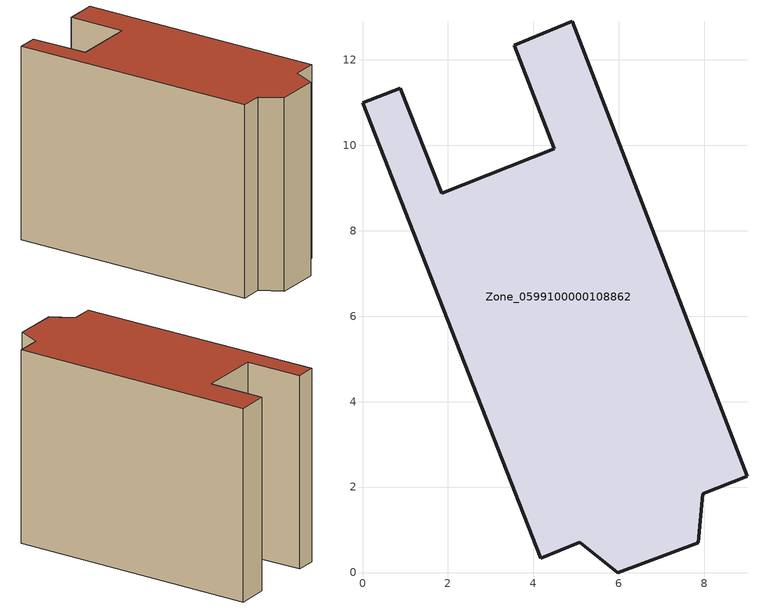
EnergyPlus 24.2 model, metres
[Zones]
Zone_0599100000108862
 floor ground (C_G): 7.96,1.85 7.86,0.7 5.98,0 5.09,0.71 4.17,0.34 0,11 0.88,11.34 1.85,8.88 4.49,9.92 3.55,12.34 4.91,12.9 9,2.26 z0
 wall outside (C_F): 0,11 4.17,0.34 5.09,0.71 5.98,0 7.86,0.7 7.96,1.85 9,2.26 4.91,12.9 3.55,12.34 4.49,9.92 1.85,8.88 0.88,11.34 0,11 z0:8.96
 roof outside (C_R): 4.49,9.92 1.85,8.88 0.88,11.34 0,11 4.17,0.34 5.09,0.71 5.98,0 7.86,0.7 7.96,1.85 9,2.26 4.91,12.9 3.55,12.34 z8.96
[BUILDING]
Pand.0599100000108862: North Axis=0; Terrain=City; Loads Convergence Tolerance Value=0.04; Temperature Convergence Tolerance Value=0.4; Solar Distribution=FullExterior; Maximum Number of Warmup Days=25; Minimum Number of Warmup Days=1
[Site:Location]
Rotterdam.The.Hague.AP_ZH_NLD Design_Conditions: Latitude=51.96; Longitude=4.45; Time Zone=1; Elevation=-4.5
[SITE:GROUNDTEMPERATURE:BUILDINGSURFACE]
18, 18, 18, 18, 18, 18, 18, 18, 18, 18, 18, 18
[MATERIAL] Thermal Absorptance=0.9; Solar Absorptance=0.7; Visible Absorptance=0.7
Name | Roughness | Thickness | Conductivity | Density | Specific Heat
G.TI.1946 | MediumSmooth | 0.15 | 1 | 540 | 1210
F.TI.1946 | Rough | 0.3 | 0.857143 | 1920 | 840
R.TI.1946 | MediumRough | 0.2 | 0.1 | 1500 | 1000
[CONSTRUCTION]
C_G: G.TI.1946
C_F: F.TI.1946
C_R: R.TI.1946
[ZONE]
Zone_0599100000108862: Type=1; Multiplier=1; Ceiling Height=Autocalculate; Volume=Autocalculate; Floor Area=autocalculate; Part of Total Floor Area=Yes
[ZONEINFILTRATION:DESIGNFLOWRATE]
Infil_Zone_0599100000108862: Zone or ZoneList or Space or SpaceList=Zone_0599100000108862; Schedule=AlwaysOn; Design Flow Rate Calculation Method=Flow/Area; Flow Rate per Floor Area=0.003; Constant Term Coefficient=1; Temperature Term Coefficient=0; Velocity Term Coefficient=0; Velocity Squared Term Coefficient=0
[HVACTEMPLATE:ZONE:IDEALLOADSAIRSYSTEM]
Zone_0599100000108862: Maximum Heating Supply Air Temperature=50; Minimum Cooling Supply Air Temperature=13; Maximum Heating Supply Air Humidity Ratio=0.0156; Minimum Cooling Supply Air Humidity Ratio=0.0077; Heating Limit=NoLimit; Cooling Limit=NoLimit; Dehumidification Control Type=ConstantSensibleHeatRatio; Cooling Sensible Heat Ratio=0.7; Dehumidification Setpoint=60; Humidification Control Type=None; Humidification Setpoint=30; Outdoor Air Method=None; Outdoor Air Flow Rate per Person=0.00944; Outdoor Air Flow Rate per Zone Floor Area=0; Outdoor Air Flow Rate per Zone=0; Demand Controlled Ventilation Type=None; Outdoor Air Economizer Type=NoEconomizer; Heat Recovery Type=None; Sensible Heat Recovery Effectiveness=0.7; Latent Heat Recovery Effectiveness=0.65
[ZONECONTROL:THERMOSTAT]
ThermostatControl_Zone_0599100000108862: Zone or ZoneList=Zone_0599100000108862; Control Type Schedule=DualSetpointControlType; Control 1=Thermostat_Zone_0599100000108862; Temperature Difference Between Cutout And Setpoint=0
[THERMOSTATSETPOINT:DUALSETPOINT]
Thermostat_Zone_0599100000108862: Heating Setpoint Temperature Schedule=HeatingSetpoint_Zone_0599100000108862; Cooling Setpoint Temperature Schedule=CoolingSetpoint_Zone_0599100000108862
[SCHEDULE:COMPACT]
HeatingSetpoint_Zone_0599100000108862: Through: 12/31, For: AllDays, Until: 24:00, 21
CoolingSetpoint_Zone_0599100000108862: Through: 12/31, For: AllDays, Until: 24:00, 24
DualSetpointControlType: Through: 12/31, For: AllDays, Until: 24:00, 4
AlwaysOn: Through: 12/31, For: AllDays, Until: 24:00, 1
